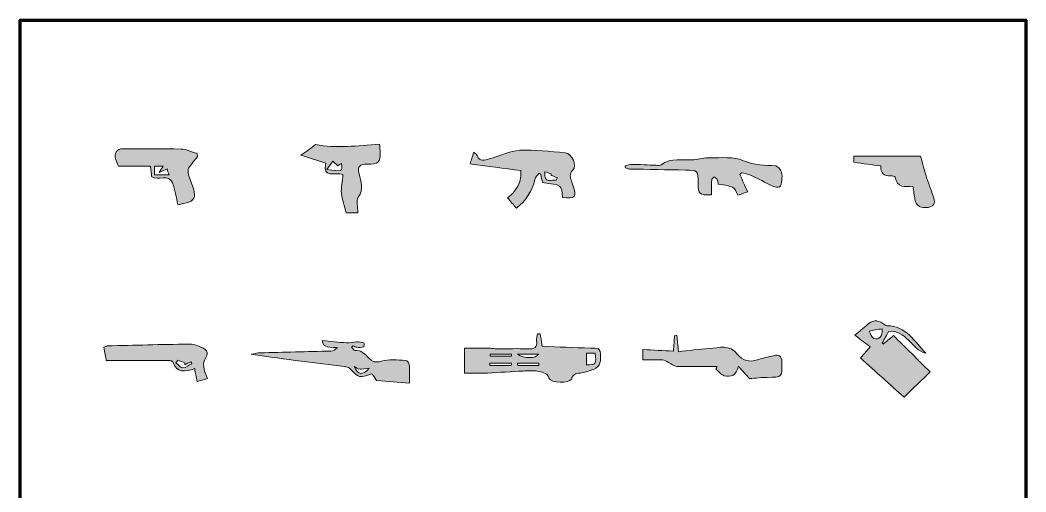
# Model space of a CAD drawing. Header units: centimetres. Extents: x -0.8 to 11, y -0.8 to 11.
# Drawn here: x -0.77 to 10.86, y 5.6 to 11.05 of the extents above; entities that cross this region are included whole.
import ezdxf

# ---------------------------------------------------------------- set-up
doc = ezdxf.new("R2010")
doc.units = ezdxf.units.CM
doc.header["$MEASUREMENT"] = 0
doc.layers.add('Layer 1', color=7, linetype='Continuous', lineweight=0)

msp = doc.modelspace()

# ---------------------------------------------------------------- hatches: boundary and pattern name
at = {"layer": 'Layer 1', "transparency": 33554687}
h = msp.add_hatch(color=7, dxfattribs=at)
h.dxf.hatch_style = 2
edge = h.paths.add_edge_path()
edge.add_spline(control_points=[(0.885, 9.362), (0.844, 9.362), (0.818, 9.362), (0.787, 9.362), (0.787, 9.327), (0.787, 9.297), (0.787, 9.26), (0.842, 9.26), (0.895, 9.26), (0.955, 9.26), (0.946, 9.286), (0.939, 9.308), (0.932, 9.329), (0.903, 9.316), (0.88, 9.305), (0.84, 9.287), (0.86, 9.319), (0.869, 9.334), (0.885, 9.362)], knot_values=[0, 0, 0, 0, 1, 1, 1, 2, 2, 2, 3, 3, 3, 4, 4, 4, 5, 5, 5, 6, 6, 6, 6], degree=3, periodic=0)
edge = h.paths.add_edge_path()
edge.add_spline(control_points=[(1.284, 9.472), (1.249, 9.428), (1.211, 9.386), (1.181, 9.338), (1.17, 9.319), (1.174, 9.285), (1.181, 9.261), (1.198, 9.204), (1.223, 9.148), (1.24, 9.091), (1.264, 9.012), (1.245, 8.954), (1.154, 8.937), (1.118, 8.93), (1.083, 8.919), (1.058, 8.913), (1.036, 9.003), (1.026, 9.09), (0.994, 9.168), (0.948, 9.282), (0.831, 9.185), (0.753, 9.242), (0.75, 9.274), (0.746, 9.314), (0.741, 9.362), (0.617, 9.362), (0.495, 9.362), (0.37, 9.362), (0.357, 9.395), (0.347, 9.42), (0.337, 9.445), (0.313, 9.509), (0.353, 9.563), (0.421, 9.562), (0.645, 9.561), (0.87, 9.565), (1.094, 9.559), (1.156, 9.557), (1.216, 9.527), (1.276, 9.51), (1.279, 9.497), (1.281, 9.485), (1.284, 9.472)], knot_values=[0, 0, 0, 0, 1, 1, 1, 2, 2, 2, 3, 3, 3, 4, 4, 4, 5, 5, 5, 6, 6, 6, 7, 7, 7, 8, 8, 8, 9, 9, 9, 10, 10, 10, 11, 11, 11, 12, 12, 12, 13, 13, 13, 14, 14, 14, 14], degree=3, periodic=0)
h = msp.add_hatch(color=7, dxfattribs=at)
h.dxf.hatch_style = 2
edge = h.paths.add_edge_path()
edge.add_spline(control_points=[(2.779, 9.323), (2.956, 9.297), (2.962, 9.3), (2.949, 9.393), (2.928, 9.381), (2.909, 9.369), (2.906, 9.367), (2.877, 9.392), (2.862, 9.405), (2.847, 9.418), (2.827, 9.391), (2.808, 9.364), (2.779, 9.323)], knot_values=[0, 0, 0, 0, 1, 1, 1, 2, 2, 2, 3, 3, 3, 4, 4, 4, 4], degree=3, periodic=0)
edge = h.paths.add_edge_path()
edge.add_spline(control_points=[(3.137, 8.824), (3.08, 8.824), (3.037, 8.824), (3.003, 8.824), (2.982, 8.901), (2.953, 8.973), (2.947, 9.046), (2.941, 9.118), (2.958, 9.191), (2.965, 9.264), (2.878, 9.298), (2.72, 9.214), (2.768, 9.395), (2.667, 9.427), (2.574, 9.456), (2.479, 9.487), (2.54, 9.531), (2.596, 9.572), (2.648, 9.61), (2.888, 9.568), (3.135, 9.594), (3.387, 9.616), (3.39, 9.576), (3.393, 9.548), (3.394, 9.521), (3.395, 9.406), (3.375, 9.384), (3.244, 9.384), (3.16, 9.385), (3.13, 9.364), (3.152, 9.273), (3.174, 9.185), (3.206, 9.097), (3.142, 9.003), (3.114, 8.962), (3.137, 8.888), (3.137, 8.824)], knot_values=[0, 0, 0, 0, 1, 1, 1, 2, 2, 2, 3, 3, 3, 4, 4, 4, 5, 5, 5, 6, 6, 6, 7, 7, 7, 8, 8, 8, 9, 9, 9, 10, 10, 10, 11, 11, 11, 12, 12, 12, 12], degree=3, periodic=0)
h = msp.add_hatch(color=7, dxfattribs=at)
h.dxf.hatch_style = 2
edge = h.paths.add_edge_path()
edge.add_spline(control_points=[(5.371, 9.255), (5.37, 9.261), (5.37, 9.267), (5.369, 9.273), (5.348, 9.28), (5.327, 9.288), (5.298, 9.298), (5.282, 9.146), (5.379, 9.213), (5.43, 9.199), (5.434, 9.209), (5.438, 9.22), (5.442, 9.23), (5.419, 9.238), (5.395, 9.246), (5.371, 9.255)], knot_values=[0, 0, 0, 0, 1, 1, 1, 2, 2, 2, 3, 3, 3, 4, 4, 4, 5, 5, 5, 5], degree=3, periodic=0)
edge = h.paths.add_edge_path()
edge.add_spline(control_points=[(4.97, 8.875), (4.933, 8.918), (4.902, 8.954), (4.867, 8.995), (4.971, 9.076), (5.031, 9.174), (5.02, 9.31), (4.824, 9.336), (4.632, 9.361), (4.434, 9.387), (4.446, 9.427), (4.46, 9.47), (4.476, 9.522), (4.491, 9.508), (4.509, 9.499), (4.514, 9.485), (4.544, 9.405), (4.603, 9.431), (4.656, 9.446), (4.774, 9.479), (4.89, 9.538), (5.009, 9.545), (5.183, 9.555), (5.36, 9.531), (5.534, 9.516), (5.612, 9.509), (5.676, 9.367), (5.622, 9.315), (5.575, 9.269), (5.592, 9.233), (5.606, 9.189), (5.612, 9.174), (5.618, 9.159), (5.623, 9.144), (5.67, 9.004), (5.652, 8.983), (5.502, 9.001), (5.494, 9.144), (5.492, 9.146), (5.27, 9.172), (5.264, 9.202), (5.258, 9.235), (5.252, 9.268), (5.244, 9.272), (5.236, 9.276), (5.228, 9.281), (5.212, 9.256), (5.19, 9.233), (5.183, 9.206), (5.15, 9.075), (5.083, 8.968), (4.97, 8.875)], knot_values=[0, 0, 0, 0, 1, 1, 1, 2, 2, 2, 3, 3, 3, 4, 4, 4, 5, 5, 5, 6, 6, 6, 7, 7, 7, 8, 8, 8, 9, 9, 9, 10, 10, 10, 11, 11, 11, 12, 12, 12, 13, 13, 13, 14, 14, 14, 15, 15, 15, 16, 16, 16, 17, 17, 17, 17], degree=3, periodic=0)
h = msp.add_hatch(color=7, dxfattribs=at)
h.dxf.hatch_style = 2
edge = h.paths.add_edge_path()
edge.add_spline(control_points=[(7.552, 9.264), (7.58, 9.202), (7.608, 9.14), (7.642, 9.067), (7.602, 9.052), (7.566, 9.038), (7.529, 9.025), (7.483, 9.127), (7.483, 9.127), (7.302, 9.154), (7.299, 9.17), (7.299, 9.189), (7.291, 9.205), (7.284, 9.219), (7.268, 9.229), (7.256, 9.24), (7.245, 9.227), (7.227, 9.214), (7.226, 9.2), (7.222, 9.144), (7.224, 9.087), (7.224, 9.031), (7.081, 9.026), (7.069, 9.037), (7.069, 9.166), (7.07, 9.312), (7.067, 9.315), (6.922, 9.317), (6.707, 9.32), (6.493, 9.324), (6.278, 9.328), (6.262, 9.329), (6.245, 9.337), (6.229, 9.341), (6.228, 9.349), (6.227, 9.357), (6.226, 9.366), (6.252, 9.371), (6.277, 9.383), (6.302, 9.382), (6.397, 9.381), (6.491, 9.375), (6.586, 9.372), (6.605, 9.371), (6.629, 9.367), (6.642, 9.377), (6.757, 9.466), (6.891, 9.426), (7.018, 9.436), (7.08, 9.441), (7.142, 9.461), (7.203, 9.459), (7.334, 9.456), (7.48, 9.475), (7.593, 9.425), (7.72, 9.368), (7.842, 9.376), (7.967, 9.364), (7.992, 9.361), (8.021, 9.321), (8.033, 9.292), (8.045, 9.265), (8.036, 9.23), (8.036, 9.198), (8.036, 9.121), (7.998, 9.101), (7.932, 9.132), (7.846, 9.172), (7.762, 9.217), (7.676, 9.257), (7.643, 9.272), (7.606, 9.277), (7.571, 9.286), (7.565, 9.279), (7.558, 9.271), (7.552, 9.264)], knot_values=[0, 0, 0, 0, 1, 1, 1, 2, 2, 2, 3, 3, 3, 4, 4, 4, 5, 5, 5, 6, 6, 6, 7, 7, 7, 8, 8, 8, 9, 9, 9, 10, 10, 10, 11, 11, 11, 12, 12, 12, 13, 13, 13, 14, 14, 14, 15, 15, 15, 16, 16, 16, 17, 17, 17, 18, 18, 18, 19, 19, 19, 20, 20, 20, 21, 21, 21, 22, 22, 22, 23, 23, 23, 24, 24, 24, 25, 25, 25, 25], degree=3, periodic=0)
h = msp.add_hatch(color=7, dxfattribs=at)
h.dxf.hatch_style = 2
edge = h.paths.add_edge_path()
edge.add_spline(control_points=[(8.87, 9.477), (9.144, 9.477), (9.403, 9.477), (9.64, 9.477), (9.667, 9.38), (9.683, 9.313), (9.704, 9.248), (9.729, 9.169), (9.759, 9.093), (9.786, 9.015), (9.806, 8.956), (9.815, 8.903), (9.73, 8.886), (9.647, 8.87), (9.588, 8.901), (9.575, 8.976), (9.566, 9.025), (9.561, 9.075), (9.552, 9.132), (9.457, 9.118), (9.368, 9.113), (9.346, 9.234), (9.344, 9.243), (9.314, 9.253), (9.298, 9.251), (9.213, 9.241), (9.179, 9.283), (9.18, 9.364), (9.078, 9.378), (8.979, 9.391), (8.87, 9.406), (8.87, 9.43), (8.87, 9.46), (8.87, 9.477)], knot_values=[0, 0, 0, 0, 1, 1, 1, 2, 2, 2, 3, 3, 3, 4, 4, 4, 5, 5, 5, 6, 6, 6, 7, 7, 7, 8, 8, 8, 9, 9, 9, 10, 10, 10, 11, 11, 11, 11], degree=3, periodic=0)
h = msp.add_hatch(color=7, dxfattribs=at)
h.dxf.hatch_style = 2
edge = h.paths.add_edge_path()
edge.add_spline(control_points=[(9.197, 7.484), (9.143, 7.474), (9.095, 7.466), (9.046, 7.457), (9.063, 7.428), (9.075, 7.379), (9.099, 7.372), (9.161, 7.354), (9.198, 7.388), (9.197, 7.484)], knot_values=[0, 0, 0, 0, 1, 1, 1, 2, 2, 2, 3, 3, 3, 3], degree=3, periodic=0)
edge = h.paths.add_edge_path()
edge.add_spline(control_points=[(9.701, 7.2), (9.532, 7.241), (9.479, 7.475), (9.271, 7.453), (9.248, 7.411), (9.223, 7.366), (9.198, 7.32), (9.201, 7.315), (9.204, 7.31), (9.206, 7.305), (9.243, 7.335), (9.28, 7.365), (9.327, 7.404), (9.465, 7.268), (9.609, 7.125), (9.751, 6.985), (9.656, 6.893), (9.549, 6.789), (9.449, 6.693), (9.29, 6.836), (9.119, 6.99), (8.946, 7.146), (8.992, 7.198), (9.021, 7.231), (9.058, 7.273), (9.004, 7.315), (8.954, 7.354), (8.879, 7.411), (8.932, 7.453), (8.98, 7.489), (9.023, 7.529), (9.081, 7.582), (9.138, 7.589), (9.203, 7.545), (9.218, 7.534), (9.236, 7.519), (9.252, 7.519), (9.474, 7.518), (9.57, 7.336), (9.701, 7.2)], knot_values=[0, 0, 0, 0, 1, 1, 1, 2, 2, 2, 3, 3, 3, 4, 4, 4, 5, 5, 5, 6, 6, 6, 7, 7, 7, 8, 8, 8, 9, 9, 9, 10, 10, 10, 11, 11, 11, 12, 12, 12, 13, 13, 13, 13], degree=3, periodic=0)
h = msp.add_hatch(color=7, dxfattribs=at)
h.dxf.hatch_style = 2
edge = h.paths.add_edge_path()
edge.add_spline(control_points=[(3.267, 7.027), (3.218, 7.022), (3.187, 7.013), (3.158, 7.016), (3.136, 7.019), (3.117, 7.037), (3.096, 7.048), (3.136, 6.946), (3.195, 6.941), (3.267, 7.027)], knot_values=[0, 0, 0, 0, 1, 1, 1, 2, 2, 2, 3, 3, 3, 3], degree=3, periodic=0)
edge = h.paths.add_edge_path()
edge.add_spline(control_points=[(3.065, 7.271), (3.077, 7.258), (3.091, 7.231), (3.102, 7.232), (3.179, 7.239), (3.221, 7.189), (3.267, 7.141), (3.306, 7.1), (3.341, 7.089), (3.407, 7.109), (3.495, 7.135), (3.595, 7.12), (3.69, 7.118), (3.705, 7.117), (3.73, 7.087), (3.731, 7.069), (3.736, 7.001), (3.733, 6.932), (3.733, 6.855), (3.604, 6.865), (3.488, 6.875), (3.353, 6.886), (3.345, 6.898), (3.322, 6.932), (3.3, 6.964), (3.15, 6.911), (3.151, 6.912), (3.042, 7.027), (3.029, 7.04), (3.004, 7.045), (2.983, 7.047), (2.817, 7.068), (2.65, 7.087), (2.483, 7.108), (2.299, 7.132), (2.115, 7.159), (1.903, 7.188), (1.953, 7.197), (1.98, 7.205), (2.007, 7.205), (2.279, 7.213), (2.551, 7.218), (2.823, 7.226), (2.851, 7.227), (2.878, 7.243), (2.901, 7.265), (2.75, 7.272), (2.75, 7.272), (2.724, 7.346), (2.82, 7.337), (2.913, 7.326), (3.007, 7.321), (3.046, 7.318), (3.086, 7.329), (3.126, 7.331), (3.153, 7.331), (3.18, 7.329), (3.206, 7.322), (3.21, 7.321), (3.209, 7.274), (3.205, 7.273), (3.179, 7.267), (3.151, 7.266), (3.124, 7.269), (3.11, 7.27), (3.097, 7.281), (3.083, 7.288), (3.077, 7.283), (3.071, 7.277), (3.065, 7.271)], knot_values=[0, 0, 0, 0, 1, 1, 1, 2, 2, 2, 3, 3, 3, 4, 4, 4, 5, 5, 5, 6, 6, 6, 7, 7, 7, 8, 8, 8, 9, 9, 9, 10, 10, 10, 11, 11, 11, 12, 12, 12, 13, 13, 13, 14, 14, 14, 15, 15, 15, 16, 16, 16, 17, 17, 17, 18, 18, 18, 19, 19, 19, 20, 20, 20, 21, 21, 21, 22, 22, 22, 23, 23, 23, 23], degree=3, periodic=0)
h = msp.add_hatch(color=7, dxfattribs=at)
h.dxf.hatch_style = 2
edge = h.paths.add_edge_path()
edge.add_spline(control_points=[(4.665, 7.191), (4.665, 7.182), (4.665, 7.173), (4.665, 7.165), (4.747, 7.165), (4.83, 7.165), (4.913, 7.165), (4.913, 7.173), (4.913, 7.182), (4.913, 7.191), (4.83, 7.191), (4.748, 7.191), (4.665, 7.191)], knot_values=[0, 0, 0, 0, 1, 1, 1, 2, 2, 2, 3, 3, 3, 4, 4, 4, 4], degree=3, periodic=0)
edge = h.paths.add_edge_path()
edge.add_spline(control_points=[(4.981, 7.191), (5.063, 7.133), (5.189, 7.139), (5.228, 7.191), (5.143, 7.191), (5.062, 7.191), (4.981, 7.191)], knot_values=[0, 0, 0, 0, 1, 1, 1, 2, 2, 2, 2], degree=3, periodic=0)
edge = h.paths.add_edge_path()
edge.add_spline(control_points=[(4.982, 7.085), (4.983, 7.076), (4.983, 7.067), (4.984, 7.058), (5.065, 7.058), (5.146, 7.058), (5.227, 7.058), (5.227, 7.067), (5.227, 7.076), (5.227, 7.085), (5.146, 7.085), (5.064, 7.085), (4.982, 7.085)], knot_values=[0, 0, 0, 0, 1, 1, 1, 2, 2, 2, 3, 3, 3, 4, 4, 4, 4], degree=3, periodic=0)
edge = h.paths.add_edge_path()
edge.add_spline(control_points=[(4.91, 7.059), (4.911, 7.068), (4.912, 7.077), (4.913, 7.086), (4.83, 7.086), (4.747, 7.086), (4.664, 7.086), (4.664, 7.077), (4.664, 7.068), (4.664, 7.059), (4.746, 7.059), (4.828, 7.059), (4.91, 7.059)], knot_values=[0, 0, 0, 0, 1, 1, 1, 2, 2, 2, 3, 3, 3, 4, 4, 4, 4], degree=3, periodic=0)
edge = h.paths.add_edge_path()
edge.add_spline(control_points=[(5.778, 7.067), (5.886, 7.062), (5.899, 7.081), (5.878, 7.201), (5.846, 7.201), (5.813, 7.201), (5.778, 7.201), (5.778, 7.153), (5.778, 7.114), (5.778, 7.067)], knot_values=[0, 0, 0, 0, 1, 1, 1, 2, 2, 2, 3, 3, 3, 3], degree=3, periodic=0)
edge = h.paths.add_edge_path()
edge.add_spline(control_points=[(4.368, 6.972), (4.368, 7.074), (4.368, 7.165), (4.368, 7.259), (4.47, 7.259), (4.569, 7.259), (4.668, 7.258), (4.693, 7.258), (4.718, 7.252), (4.743, 7.252), (4.864, 7.252), (4.984, 7.256), (5.104, 7.251), (5.176, 7.248), (5.213, 7.264), (5.202, 7.344), (5.199, 7.371), (5.209, 7.399), (5.213, 7.426), (5.223, 7.426), (5.234, 7.425), (5.244, 7.425), (5.251, 7.385), (5.258, 7.345), (5.268, 7.281), (5.451, 7.273), (5.638, 7.267), (5.825, 7.258), (5.872, 7.256), (5.935, 7.276), (5.94, 7.197), (5.945, 7.122), (5.947, 7.046), (5.859, 7.014), (5.815, 6.998), (5.77, 6.979), (5.725, 6.974), (5.671, 6.968), (5.628, 6.969), (5.604, 6.901), (5.586, 6.849), (5.363, 6.858), (5.347, 6.91), (5.323, 6.987), (5.26, 6.982), (5.208, 6.992), (5.156, 7.003), (5.1, 6.998), (5.046, 6.995), (4.909, 6.988), (4.771, 6.978), (4.634, 6.972), (4.549, 6.969), (4.464, 6.972), (4.368, 6.972)], knot_values=[0, 0, 0, 0, 1, 1, 1, 2, 2, 2, 3, 3, 3, 4, 4, 4, 5, 5, 5, 6, 6, 6, 7, 7, 7, 8, 8, 8, 9, 9, 9, 10, 10, 10, 11, 11, 11, 12, 12, 12, 13, 13, 13, 14, 14, 14, 15, 15, 15, 16, 16, 16, 17, 17, 17, 18, 18, 18, 18], degree=3, periodic=0)
h = msp.add_hatch(color=7, dxfattribs=at)
h.dxf.hatch_style = 2
edge = h.paths.add_edge_path()
edge.add_spline(control_points=[(7.662, 6.908), (7.626, 6.948), (7.586, 6.992), (7.535, 7.05), (7.511, 6.947), (7.448, 6.919), (7.371, 6.94), (7.334, 6.951), (7.306, 6.992), (7.274, 7.019), (7.279, 7.028), (7.283, 7.037), (7.288, 7.046), (7.133, 7.046), (6.979, 7.044), (6.824, 7.049), (6.791, 7.05), (6.759, 7.08), (6.726, 7.095), (6.703, 7.106), (6.679, 7.122), (6.655, 7.123), (6.583, 7.127), (6.511, 7.124), (6.431, 7.124), (6.431, 7.175), (6.431, 7.219), (6.431, 7.244), (6.55, 7.237), (6.664, 7.231), (6.784, 7.225), (6.789, 7.295), (6.793, 7.349), (6.797, 7.403), (6.806, 7.404), (6.815, 7.404), (6.824, 7.404), (6.829, 7.35), (6.835, 7.295), (6.842, 7.218), (6.963, 7.231), (7.08, 7.249), (7.197, 7.255), (7.311, 7.261), (7.431, 7.311), (7.526, 7.187), (7.578, 7.118), (7.662, 7.09), (7.757, 7.125), (7.815, 7.147), (7.879, 7.156), (7.94, 7.172), (8.003, 7.188), (8.035, 7.174), (8.037, 7.101), (8.042, 6.923), (8.045, 6.924), (7.866, 6.922), (7.801, 6.921), (7.736, 6.913), (7.662, 6.908)], knot_values=[0, 0, 0, 0, 1, 1, 1, 2, 2, 2, 3, 3, 3, 4, 4, 4, 5, 5, 5, 6, 6, 6, 7, 7, 7, 8, 8, 8, 9, 9, 9, 10, 10, 10, 11, 11, 11, 12, 12, 12, 13, 13, 13, 14, 14, 14, 15, 15, 15, 16, 16, 16, 17, 17, 17, 18, 18, 18, 19, 19, 19, 20, 20, 20, 20], degree=3, periodic=0)
h = msp.add_hatch(color=7, dxfattribs=at)
h.dxf.hatch_style = 2
edge = h.paths.add_edge_path()
edge.add_spline(control_points=[(1.056, 7.12), (1.049, 7.109), (1.042, 7.099), (1.035, 7.088), (1.062, 7.068), (1.089, 7.031), (1.115, 7.032), (1.15, 7.032), (1.184, 7.063), (1.218, 7.08), (1.215, 7.085), (1.211, 7.09), (1.205, 7.101), (1.182, 7.09), (1.159, 7.078), (1.136, 7.067), (1.137, 7.075), (1.138, 7.082), (1.139, 7.09), (1.112, 7.1), (1.084, 7.11), (1.056, 7.12)], knot_values=[0, 0, 0, 0, 1, 1, 1, 2, 2, 2, 3, 3, 3, 4, 4, 4, 5, 5, 5, 6, 6, 6, 7, 7, 7, 7], degree=3, periodic=0)
edge = h.paths.add_edge_path()
edge.add_spline(control_points=[(0.229, 7.116), (0.222, 7.158), (0.213, 7.21), (0.202, 7.269), (0.214, 7.274), (0.227, 7.284), (0.24, 7.285), (0.553, 7.293), (0.865, 7.302), (1.177, 7.306), (1.226, 7.307), (1.278, 7.293), (1.323, 7.272), (1.41, 7.234), (1.411, 7.204), (1.364, 7.122), (1.349, 7.095), (1.355, 7.052), (1.36, 7.018), (1.366, 6.983), (1.384, 6.949), (1.399, 6.908), (1.353, 6.895), (1.317, 6.885), (1.278, 6.875), (1.269, 6.926), (1.26, 6.972), (1.251, 7.025), (1.14, 6.981), (1.045, 6.972), (0.997, 7.102), (0.994, 7.109), (0.975, 7.115), (0.964, 7.115), (0.725, 7.116), (0.487, 7.116), (0.229, 7.116)], knot_values=[0, 0, 0, 0, 1, 1, 1, 2, 2, 2, 3, 3, 3, 4, 4, 4, 5, 5, 5, 6, 6, 6, 7, 7, 7, 8, 8, 8, 9, 9, 9, 10, 10, 10, 11, 11, 11, 12, 12, 12, 12], degree=3, periodic=0)

# ---------------------------------------------------------------- linework, layer by layer
at = {"layer": 'Layer 1', "color": 7, "lineweight": 70}
msp.add_lwpolyline([(10.857, 1.484), (-0.766, 1.484), (-0.766, 11.049), (10.857, 11.049)], close=True, dxfattribs=at)
at = {"layer": 'Layer 1'}
for points, knots in [([(1.284, 9.472), (1.249, 9.428), (1.211, 9.386), (1.181, 9.338), (1.17, 9.319), (1.174, 9.285), (1.181, 9.261), (1.198, 9.204), (1.223, 9.148), (1.24, 9.091), (1.264, 9.012), (1.245, 8.954), (1.154, 8.937), (1.118, 8.93), (1.083, 8.919), (1.058, 8.913), (1.036, 9.003), (1.026, 9.09), (0.994, 9.168), (0.948, 9.282), (0.831, 9.185), (0.753, 9.242), (0.75, 9.274), (0.746, 9.314), (0.741, 9.362), (0.617, 9.362), (0.495, 9.362), (0.37, 9.362), (0.357, 9.395), (0.347, 9.42), (0.337, 9.445), (0.313, 9.509), (0.353, 9.563), (0.421, 9.562), (0.645, 9.561), (0.87, 9.565), (1.094, 9.559), (1.156, 9.557), (1.216, 9.527), (1.276, 9.51), (1.279, 9.497), (1.281, 9.485), (1.284, 9.472)], [0, 0, 0, 0, 1, 1, 1, 2, 2, 2, 3, 3, 3, 4, 4, 4, 5, 5, 5, 6, 6, 6, 7, 7, 7, 8, 8, 8, 9, 9, 9, 10, 10, 10, 11, 11, 11, 12, 12, 12, 13, 13, 13, 14, 14, 14, 14]), ([(3.137, 8.824), (3.08, 8.824), (3.037, 8.824), (3.003, 8.824), (2.982, 8.901), (2.953, 8.973), (2.947, 9.046), (2.941, 9.118), (2.958, 9.191), (2.965, 9.264), (2.878, 9.298), (2.72, 9.214), (2.768, 9.395), (2.667, 9.427), (2.574, 9.456), (2.479, 9.487), (2.54, 9.531), (2.596, 9.572), (2.648, 9.61), (2.888, 9.568), (3.135, 9.594), (3.387, 9.616), (3.39, 9.576), (3.393, 9.548), (3.394, 9.521), (3.395, 9.406), (3.375, 9.384), (3.244, 9.384), (3.16, 9.385), (3.13, 9.364), (3.152, 9.273), (3.174, 9.185), (3.206, 9.097), (3.142, 9.003), (3.114, 8.962), (3.137, 8.888), (3.137, 8.824)], [0, 0, 0, 0, 1, 1, 1, 2, 2, 2, 3, 3, 3, 4, 4, 4, 5, 5, 5, 6, 6, 6, 7, 7, 7, 8, 8, 8, 9, 9, 9, 10, 10, 10, 11, 11, 11, 12, 12, 12, 12]), ([(4.97, 8.875), (4.933, 8.918), (4.902, 8.954), (4.867, 8.995), (4.971, 9.076), (5.031, 9.174), (5.02, 9.31), (4.824, 9.336), (4.632, 9.361), (4.434, 9.387), (4.446, 9.427), (4.46, 9.47), (4.476, 9.522), (4.491, 9.508), (4.509, 9.499), (4.514, 9.485), (4.544, 9.405), (4.603, 9.431), (4.656, 9.446), (4.774, 9.479), (4.89, 9.538), (5.009, 9.545), (5.183, 9.555), (5.36, 9.531), (5.534, 9.516), (5.612, 9.509), (5.676, 9.367), (5.622, 9.315), (5.575, 9.269), (5.592, 9.233), (5.606, 9.189), (5.612, 9.174), (5.618, 9.159), (5.623, 9.144), (5.67, 9.004), (5.652, 8.983), (5.502, 9.001), (5.494, 9.144), (5.492, 9.146), (5.27, 9.172), (5.264, 9.202), (5.258, 9.235), (5.252, 9.268), (5.244, 9.272), (5.236, 9.276), (5.228, 9.281), (5.212, 9.256), (5.19, 9.233), (5.183, 9.206), (5.15, 9.075), (5.083, 8.968), (4.97, 8.875)], [0, 0, 0, 0, 1, 1, 1, 2, 2, 2, 3, 3, 3, 4, 4, 4, 5, 5, 5, 6, 6, 6, 7, 7, 7, 8, 8, 8, 9, 9, 9, 10, 10, 10, 11, 11, 11, 12, 12, 12, 13, 13, 13, 14, 14, 14, 15, 15, 15, 16, 16, 16, 17, 17, 17, 17]), ([(2.779, 9.323), (2.956, 9.297), (2.962, 9.3), (2.949, 9.393), (2.928, 9.381), (2.909, 9.369), (2.906, 9.367), (2.877, 9.392), (2.862, 9.405), (2.847, 9.418), (2.827, 9.391), (2.808, 9.364), (2.779, 9.323)], [0, 0, 0, 0, 1, 1, 1, 2, 2, 2, 3, 3, 3, 4, 4, 4, 4]), ([(2.779, 9.323), (2.808, 9.364), (2.827, 9.391), (2.847, 9.418), (2.862, 9.405), (2.877, 9.392), (2.906, 9.367), (2.909, 9.369), (2.928, 9.381), (2.949, 9.393), (2.962, 9.3), (2.956, 9.297), (2.779, 9.323)], [0, 0, 0, 0, 1, 1, 1, 2, 2, 2, 3, 3, 3, 4, 4, 4, 4]), ([(7.552, 9.264), (7.58, 9.202), (7.608, 9.14), (7.642, 9.067), (7.602, 9.052), (7.566, 9.038), (7.529, 9.025), (7.483, 9.127), (7.483, 9.127), (7.302, 9.154), (7.299, 9.17), (7.299, 9.189), (7.291, 9.205), (7.284, 9.219), (7.268, 9.229), (7.256, 9.24), (7.245, 9.227), (7.227, 9.214), (7.226, 9.2), (7.222, 9.144), (7.224, 9.087), (7.224, 9.031), (7.081, 9.026), (7.069, 9.037), (7.069, 9.166), (7.07, 9.312), (7.067, 9.315), (6.922, 9.317), (6.707, 9.32), (6.493, 9.324), (6.278, 9.328), (6.262, 9.329), (6.245, 9.337), (6.229, 9.341), (6.228, 9.349), (6.227, 9.357), (6.226, 9.366), (6.252, 9.371), (6.277, 9.383), (6.302, 9.382), (6.397, 9.381), (6.491, 9.375), (6.586, 9.372), (6.605, 9.371), (6.629, 9.367), (6.642, 9.377), (6.757, 9.466), (6.891, 9.426), (7.018, 9.436), (7.08, 9.441), (7.142, 9.461), (7.203, 9.459), (7.334, 9.456), (7.48, 9.475), (7.593, 9.425), (7.72, 9.368), (7.842, 9.376), (7.967, 9.364), (7.992, 9.361), (8.021, 9.321), (8.033, 9.292), (8.045, 9.265), (8.036, 9.23), (8.036, 9.198), (8.036, 9.121), (7.998, 9.101), (7.932, 9.132), (7.846, 9.172), (7.762, 9.217), (7.676, 9.257), (7.643, 9.272), (7.606, 9.277), (7.571, 9.286), (7.565, 9.279), (7.558, 9.271), (7.552, 9.264)], [0, 0, 0, 0, 1, 1, 1, 2, 2, 2, 3, 3, 3, 4, 4, 4, 5, 5, 5, 6, 6, 6, 7, 7, 7, 8, 8, 8, 9, 9, 9, 10, 10, 10, 11, 11, 11, 12, 12, 12, 13, 13, 13, 14, 14, 14, 15, 15, 15, 16, 16, 16, 17, 17, 17, 18, 18, 18, 19, 19, 19, 20, 20, 20, 21, 21, 21, 22, 22, 22, 23, 23, 23, 24, 24, 24, 25, 25, 25, 25]), ([(8.87, 9.477), (9.144, 9.477), (9.403, 9.477), (9.64, 9.477), (9.667, 9.38), (9.683, 9.313), (9.704, 9.248), (9.729, 9.169), (9.759, 9.093), (9.786, 9.015), (9.806, 8.956), (9.815, 8.903), (9.73, 8.886), (9.647, 8.87), (9.588, 8.901), (9.575, 8.976), (9.566, 9.025), (9.561, 9.075), (9.552, 9.132), (9.457, 9.118), (9.368, 9.113), (9.346, 9.234), (9.344, 9.243), (9.314, 9.253), (9.298, 9.251), (9.213, 9.241), (9.179, 9.283), (9.18, 9.364), (9.078, 9.378), (8.979, 9.391), (8.87, 9.406), (8.87, 9.43), (8.87, 9.46), (8.87, 9.477)], [0, 0, 0, 0, 1, 1, 1, 2, 2, 2, 3, 3, 3, 4, 4, 4, 5, 5, 5, 6, 6, 6, 7, 7, 7, 8, 8, 8, 9, 9, 9, 10, 10, 10, 11, 11, 11, 11]), ([(0.885, 9.362), (0.844, 9.362), (0.818, 9.362), (0.787, 9.362), (0.787, 9.327), (0.787, 9.297), (0.787, 9.26), (0.842, 9.26), (0.895, 9.26), (0.955, 9.26), (0.946, 9.286), (0.939, 9.308), (0.932, 9.329), (0.903, 9.316), (0.88, 9.305), (0.84, 9.287), (0.86, 9.319), (0.869, 9.334), (0.885, 9.362)], [0, 0, 0, 0, 1, 1, 1, 2, 2, 2, 3, 3, 3, 4, 4, 4, 5, 5, 5, 6, 6, 6, 6]), ([(0.885, 9.362), (0.869, 9.334), (0.86, 9.319), (0.84, 9.287), (0.88, 9.305), (0.903, 9.316), (0.932, 9.329), (0.939, 9.308), (0.946, 9.286), (0.955, 9.26), (0.895, 9.26), (0.842, 9.26), (0.787, 9.26), (0.787, 9.297), (0.787, 9.327), (0.787, 9.362), (0.818, 9.362), (0.844, 9.362), (0.885, 9.362)], [0, 0, 0, 0, 1, 1, 1, 2, 2, 2, 3, 3, 3, 4, 4, 4, 5, 5, 5, 6, 6, 6, 6]), ([(5.371, 9.255), (5.37, 9.261), (5.37, 9.267), (5.369, 9.273), (5.348, 9.28), (5.327, 9.288), (5.298, 9.298), (5.282, 9.146), (5.379, 9.213), (5.43, 9.199), (5.434, 9.209), (5.438, 9.22), (5.442, 9.23), (5.419, 9.238), (5.395, 9.246), (5.371, 9.255)], [0, 0, 0, 0, 1, 1, 1, 2, 2, 2, 3, 3, 3, 4, 4, 4, 5, 5, 5, 5]), ([(5.371, 9.255), (5.395, 9.246), (5.419, 9.238), (5.442, 9.23), (5.438, 9.22), (5.434, 9.209), (5.43, 9.199), (5.379, 9.213), (5.282, 9.146), (5.298, 9.298), (5.327, 9.288), (5.348, 9.28), (5.369, 9.273), (5.37, 9.267), (5.37, 9.261), (5.371, 9.255)], [0, 0, 0, 0, 1, 1, 1, 2, 2, 2, 3, 3, 3, 4, 4, 4, 5, 5, 5, 5]), ([(9.701, 7.2), (9.532, 7.241), (9.479, 7.475), (9.271, 7.453), (9.248, 7.411), (9.223, 7.366), (9.198, 7.32), (9.201, 7.315), (9.204, 7.31), (9.206, 7.305), (9.243, 7.335), (9.28, 7.365), (9.327, 7.404), (9.465, 7.268), (9.609, 7.125), (9.751, 6.985), (9.656, 6.893), (9.549, 6.789), (9.449, 6.693), (9.29, 6.836), (9.119, 6.99), (8.946, 7.146), (8.992, 7.198), (9.021, 7.231), (9.058, 7.273), (9.004, 7.315), (8.954, 7.354), (8.879, 7.411), (8.932, 7.453), (8.98, 7.489), (9.023, 7.529), (9.081, 7.582), (9.138, 7.589), (9.203, 7.545), (9.218, 7.534), (9.236, 7.519), (9.252, 7.519), (9.474, 7.518), (9.57, 7.336), (9.701, 7.2)], [0, 0, 0, 0, 1, 1, 1, 2, 2, 2, 3, 3, 3, 4, 4, 4, 5, 5, 5, 6, 6, 6, 7, 7, 7, 8, 8, 8, 9, 9, 9, 10, 10, 10, 11, 11, 11, 12, 12, 12, 13, 13, 13, 13]), ([(9.197, 7.484), (9.143, 7.474), (9.095, 7.466), (9.046, 7.457), (9.063, 7.428), (9.075, 7.379), (9.099, 7.372), (9.161, 7.354), (9.198, 7.388), (9.197, 7.484)], [0, 0, 0, 0, 1, 1, 1, 2, 2, 2, 3, 3, 3, 3]), ([(9.197, 7.484), (9.198, 7.388), (9.161, 7.354), (9.099, 7.372), (9.075, 7.379), (9.063, 7.428), (9.046, 7.457), (9.095, 7.466), (9.143, 7.474), (9.197, 7.484)], [0, 0, 0, 0, 1, 1, 1, 2, 2, 2, 3, 3, 3, 3]), ([(3.065, 7.271), (3.077, 7.258), (3.091, 7.231), (3.102, 7.232), (3.179, 7.239), (3.221, 7.189), (3.267, 7.141), (3.306, 7.1), (3.341, 7.089), (3.407, 7.109), (3.495, 7.135), (3.595, 7.12), (3.69, 7.118), (3.705, 7.117), (3.73, 7.087), (3.731, 7.069), (3.736, 7.001), (3.733, 6.932), (3.733, 6.855), (3.604, 6.865), (3.488, 6.875), (3.353, 6.886), (3.345, 6.898), (3.322, 6.932), (3.3, 6.964), (3.15, 6.911), (3.151, 6.912), (3.042, 7.027), (3.029, 7.04), (3.004, 7.045), (2.983, 7.047), (2.817, 7.068), (2.65, 7.087), (2.483, 7.108), (2.299, 7.132), (2.115, 7.159), (1.903, 7.188), (1.953, 7.197), (1.98, 7.205), (2.007, 7.205), (2.279, 7.213), (2.551, 7.218), (2.823, 7.226), (2.851, 7.227), (2.878, 7.243), (2.901, 7.265), (2.75, 7.272), (2.75, 7.272), (2.724, 7.346), (2.82, 7.337), (2.913, 7.326), (3.007, 7.321), (3.046, 7.318), (3.086, 7.329), (3.126, 7.331), (3.153, 7.331), (3.18, 7.329), (3.206, 7.322), (3.21, 7.321), (3.209, 7.274), (3.205, 7.273), (3.179, 7.267), (3.151, 7.266), (3.124, 7.269), (3.11, 7.27), (3.097, 7.281), (3.083, 7.288), (3.077, 7.283), (3.071, 7.277), (3.065, 7.271)], [0, 0, 0, 0, 1, 1, 1, 2, 2, 2, 3, 3, 3, 4, 4, 4, 5, 5, 5, 6, 6, 6, 7, 7, 7, 8, 8, 8, 9, 9, 9, 10, 10, 10, 11, 11, 11, 12, 12, 12, 13, 13, 13, 14, 14, 14, 15, 15, 15, 16, 16, 16, 17, 17, 17, 18, 18, 18, 19, 19, 19, 20, 20, 20, 21, 21, 21, 22, 22, 22, 23, 23, 23, 23]), ([(4.368, 6.972), (4.368, 7.074), (4.368, 7.165), (4.368, 7.259), (4.47, 7.259), (4.569, 7.259), (4.668, 7.258), (4.693, 7.258), (4.718, 7.252), (4.743, 7.252), (4.864, 7.252), (4.984, 7.256), (5.104, 7.251), (5.176, 7.248), (5.213, 7.264), (5.202, 7.344), (5.199, 7.371), (5.209, 7.399), (5.213, 7.426), (5.223, 7.426), (5.234, 7.425), (5.244, 7.425), (5.251, 7.385), (5.258, 7.345), (5.268, 7.281), (5.451, 7.273), (5.638, 7.267), (5.825, 7.258), (5.872, 7.256), (5.935, 7.276), (5.94, 7.197), (5.945, 7.122), (5.947, 7.046), (5.859, 7.014), (5.815, 6.998), (5.77, 6.979), (5.725, 6.974), (5.671, 6.968), (5.628, 6.969), (5.604, 6.901), (5.586, 6.849), (5.363, 6.858), (5.347, 6.91), (5.323, 6.987), (5.26, 6.982), (5.208, 6.992), (5.156, 7.003), (5.1, 6.998), (5.046, 6.995), (4.909, 6.988), (4.771, 6.978), (4.634, 6.972), (4.549, 6.969), (4.464, 6.972), (4.368, 6.972)], [0, 0, 0, 0, 1, 1, 1, 2, 2, 2, 3, 3, 3, 4, 4, 4, 5, 5, 5, 6, 6, 6, 7, 7, 7, 8, 8, 8, 9, 9, 9, 10, 10, 10, 11, 11, 11, 12, 12, 12, 13, 13, 13, 14, 14, 14, 15, 15, 15, 16, 16, 16, 17, 17, 17, 18, 18, 18, 18]), ([(7.662, 6.908), (7.626, 6.948), (7.586, 6.992), (7.535, 7.05), (7.511, 6.947), (7.448, 6.919), (7.371, 6.94), (7.334, 6.951), (7.306, 6.992), (7.274, 7.019), (7.279, 7.028), (7.283, 7.037), (7.288, 7.046), (7.133, 7.046), (6.979, 7.044), (6.824, 7.049), (6.791, 7.05), (6.759, 7.08), (6.726, 7.095), (6.703, 7.106), (6.679, 7.122), (6.655, 7.123), (6.583, 7.127), (6.511, 7.124), (6.431, 7.124), (6.431, 7.175), (6.431, 7.219), (6.431, 7.244), (6.55, 7.237), (6.664, 7.231), (6.784, 7.225), (6.789, 7.295), (6.793, 7.349), (6.797, 7.403), (6.806, 7.404), (6.815, 7.404), (6.824, 7.404), (6.829, 7.35), (6.835, 7.295), (6.842, 7.218), (6.963, 7.231), (7.08, 7.249), (7.197, 7.255), (7.311, 7.261), (7.431, 7.311), (7.526, 7.187), (7.578, 7.118), (7.662, 7.09), (7.757, 7.125), (7.815, 7.147), (7.879, 7.156), (7.94, 7.172), (8.003, 7.188), (8.035, 7.174), (8.037, 7.101), (8.042, 6.923), (8.045, 6.924), (7.866, 6.922), (7.801, 6.921), (7.736, 6.913), (7.662, 6.908)], [0, 0, 0, 0, 1, 1, 1, 2, 2, 2, 3, 3, 3, 4, 4, 4, 5, 5, 5, 6, 6, 6, 7, 7, 7, 8, 8, 8, 9, 9, 9, 10, 10, 10, 11, 11, 11, 12, 12, 12, 13, 13, 13, 14, 14, 14, 15, 15, 15, 16, 16, 16, 17, 17, 17, 18, 18, 18, 19, 19, 19, 20, 20, 20, 20]), ([(0.229, 7.116), (0.222, 7.158), (0.213, 7.21), (0.202, 7.269), (0.214, 7.274), (0.227, 7.284), (0.24, 7.285), (0.553, 7.293), (0.865, 7.302), (1.177, 7.306), (1.226, 7.307), (1.278, 7.293), (1.323, 7.272), (1.41, 7.234), (1.411, 7.204), (1.364, 7.122), (1.349, 7.095), (1.355, 7.052), (1.36, 7.018), (1.366, 6.983), (1.384, 6.949), (1.399, 6.908), (1.353, 6.895), (1.317, 6.885), (1.278, 6.875), (1.269, 6.926), (1.26, 6.972), (1.251, 7.025), (1.14, 6.981), (1.045, 6.972), (0.997, 7.102), (0.994, 7.109), (0.975, 7.115), (0.964, 7.115), (0.725, 7.116), (0.487, 7.116), (0.229, 7.116)], [0, 0, 0, 0, 1, 1, 1, 2, 2, 2, 3, 3, 3, 4, 4, 4, 5, 5, 5, 6, 6, 6, 7, 7, 7, 8, 8, 8, 9, 9, 9, 10, 10, 10, 11, 11, 11, 12, 12, 12, 12]), ([(1.056, 7.12), (1.049, 7.109), (1.042, 7.099), (1.035, 7.088), (1.062, 7.068), (1.089, 7.031), (1.115, 7.032), (1.15, 7.032), (1.184, 7.063), (1.218, 7.08), (1.215, 7.085), (1.211, 7.09), (1.205, 7.101), (1.182, 7.09), (1.159, 7.078), (1.136, 7.067), (1.137, 7.075), (1.138, 7.082), (1.139, 7.09), (1.112, 7.1), (1.084, 7.11), (1.056, 7.12)], [0, 0, 0, 0, 1, 1, 1, 2, 2, 2, 3, 3, 3, 4, 4, 4, 5, 5, 5, 6, 6, 6, 7, 7, 7, 7]), ([(1.056, 7.12), (1.084, 7.11), (1.112, 7.1), (1.139, 7.09), (1.138, 7.082), (1.137, 7.075), (1.136, 7.067), (1.159, 7.078), (1.182, 7.09), (1.205, 7.101), (1.211, 7.09), (1.215, 7.085), (1.218, 7.08), (1.184, 7.063), (1.15, 7.032), (1.115, 7.032), (1.089, 7.031), (1.062, 7.068), (1.035, 7.088), (1.042, 7.099), (1.049, 7.109), (1.056, 7.12)], [0, 0, 0, 0, 1, 1, 1, 2, 2, 2, 3, 3, 3, 4, 4, 4, 5, 5, 5, 6, 6, 6, 7, 7, 7, 7]), ([(4.665, 7.191), (4.665, 7.182), (4.665, 7.173), (4.665, 7.165), (4.747, 7.165), (4.83, 7.165), (4.913, 7.165), (4.913, 7.173), (4.913, 7.182), (4.913, 7.191), (4.83, 7.191), (4.748, 7.191), (4.665, 7.191)], [0, 0, 0, 0, 1, 1, 1, 2, 2, 2, 3, 3, 3, 4, 4, 4, 4]), ([(4.665, 7.191), (4.748, 7.191), (4.83, 7.191), (4.913, 7.191), (4.913, 7.182), (4.913, 7.173), (4.913, 7.165), (4.83, 7.165), (4.747, 7.165), (4.665, 7.165), (4.665, 7.173), (4.665, 7.182), (4.665, 7.191)], [0, 0, 0, 0, 1, 1, 1, 2, 2, 2, 3, 3, 3, 4, 4, 4, 4]), ([(4.981, 7.191), (5.063, 7.133), (5.189, 7.139), (5.228, 7.191), (5.143, 7.191), (5.062, 7.191), (4.981, 7.191)], [0, 0, 0, 0, 1, 1, 1, 2, 2, 2, 2]), ([(4.981, 7.191), (5.062, 7.191), (5.143, 7.191), (5.228, 7.191), (5.189, 7.139), (5.063, 7.133), (4.981, 7.191)], [0, 0, 0, 0, 1, 1, 1, 2, 2, 2, 2]), ([(5.778, 7.067), (5.886, 7.062), (5.899, 7.081), (5.878, 7.201), (5.846, 7.201), (5.813, 7.201), (5.778, 7.201), (5.778, 7.153), (5.778, 7.114), (5.778, 7.067)], [0, 0, 0, 0, 1, 1, 1, 2, 2, 2, 3, 3, 3, 3]), ([(5.778, 7.067), (5.778, 7.114), (5.778, 7.153), (5.778, 7.201), (5.813, 7.201), (5.846, 7.201), (5.878, 7.201), (5.899, 7.081), (5.886, 7.062), (5.778, 7.067)], [0, 0, 0, 0, 1, 1, 1, 2, 2, 2, 3, 3, 3, 3]), ([(3.267, 7.027), (3.218, 7.022), (3.187, 7.013), (3.158, 7.016), (3.136, 7.019), (3.117, 7.037), (3.096, 7.048), (3.136, 6.946), (3.195, 6.941), (3.267, 7.027)], [0, 0, 0, 0, 1, 1, 1, 2, 2, 2, 3, 3, 3, 3]), ([(3.267, 7.027), (3.195, 6.941), (3.136, 6.946), (3.096, 7.048), (3.117, 7.037), (3.136, 7.019), (3.158, 7.016), (3.187, 7.013), (3.218, 7.022), (3.267, 7.027)], [0, 0, 0, 0, 1, 1, 1, 2, 2, 2, 3, 3, 3, 3]), ([(4.91, 7.059), (4.911, 7.068), (4.912, 7.077), (4.913, 7.086), (4.83, 7.086), (4.747, 7.086), (4.664, 7.086), (4.664, 7.077), (4.664, 7.068), (4.664, 7.059), (4.746, 7.059), (4.828, 7.059), (4.91, 7.059)], [0, 0, 0, 0, 1, 1, 1, 2, 2, 2, 3, 3, 3, 4, 4, 4, 4]), ([(4.91, 7.059), (4.828, 7.059), (4.746, 7.059), (4.664, 7.059), (4.664, 7.068), (4.664, 7.077), (4.664, 7.086), (4.747, 7.086), (4.83, 7.086), (4.913, 7.086), (4.912, 7.077), (4.911, 7.068), (4.91, 7.059)], [0, 0, 0, 0, 1, 1, 1, 2, 2, 2, 3, 3, 3, 4, 4, 4, 4]), ([(4.982, 7.085), (4.983, 7.076), (4.983, 7.067), (4.984, 7.058), (5.065, 7.058), (5.146, 7.058), (5.227, 7.058), (5.227, 7.067), (5.227, 7.076), (5.227, 7.085), (5.146, 7.085), (5.064, 7.085), (4.982, 7.085)], [0, 0, 0, 0, 1, 1, 1, 2, 2, 2, 3, 3, 3, 4, 4, 4, 4]), ([(4.982, 7.085), (5.064, 7.085), (5.146, 7.085), (5.227, 7.085), (5.227, 7.076), (5.227, 7.067), (5.227, 7.058), (5.146, 7.058), (5.065, 7.058), (4.984, 7.058), (4.983, 7.067), (4.983, 7.076), (4.982, 7.085)], [0, 0, 0, 0, 1, 1, 1, 2, 2, 2, 3, 3, 3, 4, 4, 4, 4])]:
    msp.add_open_spline(points, degree=3, knots=knots, dxfattribs=at)

doc.saveas('drawing.dxf')
